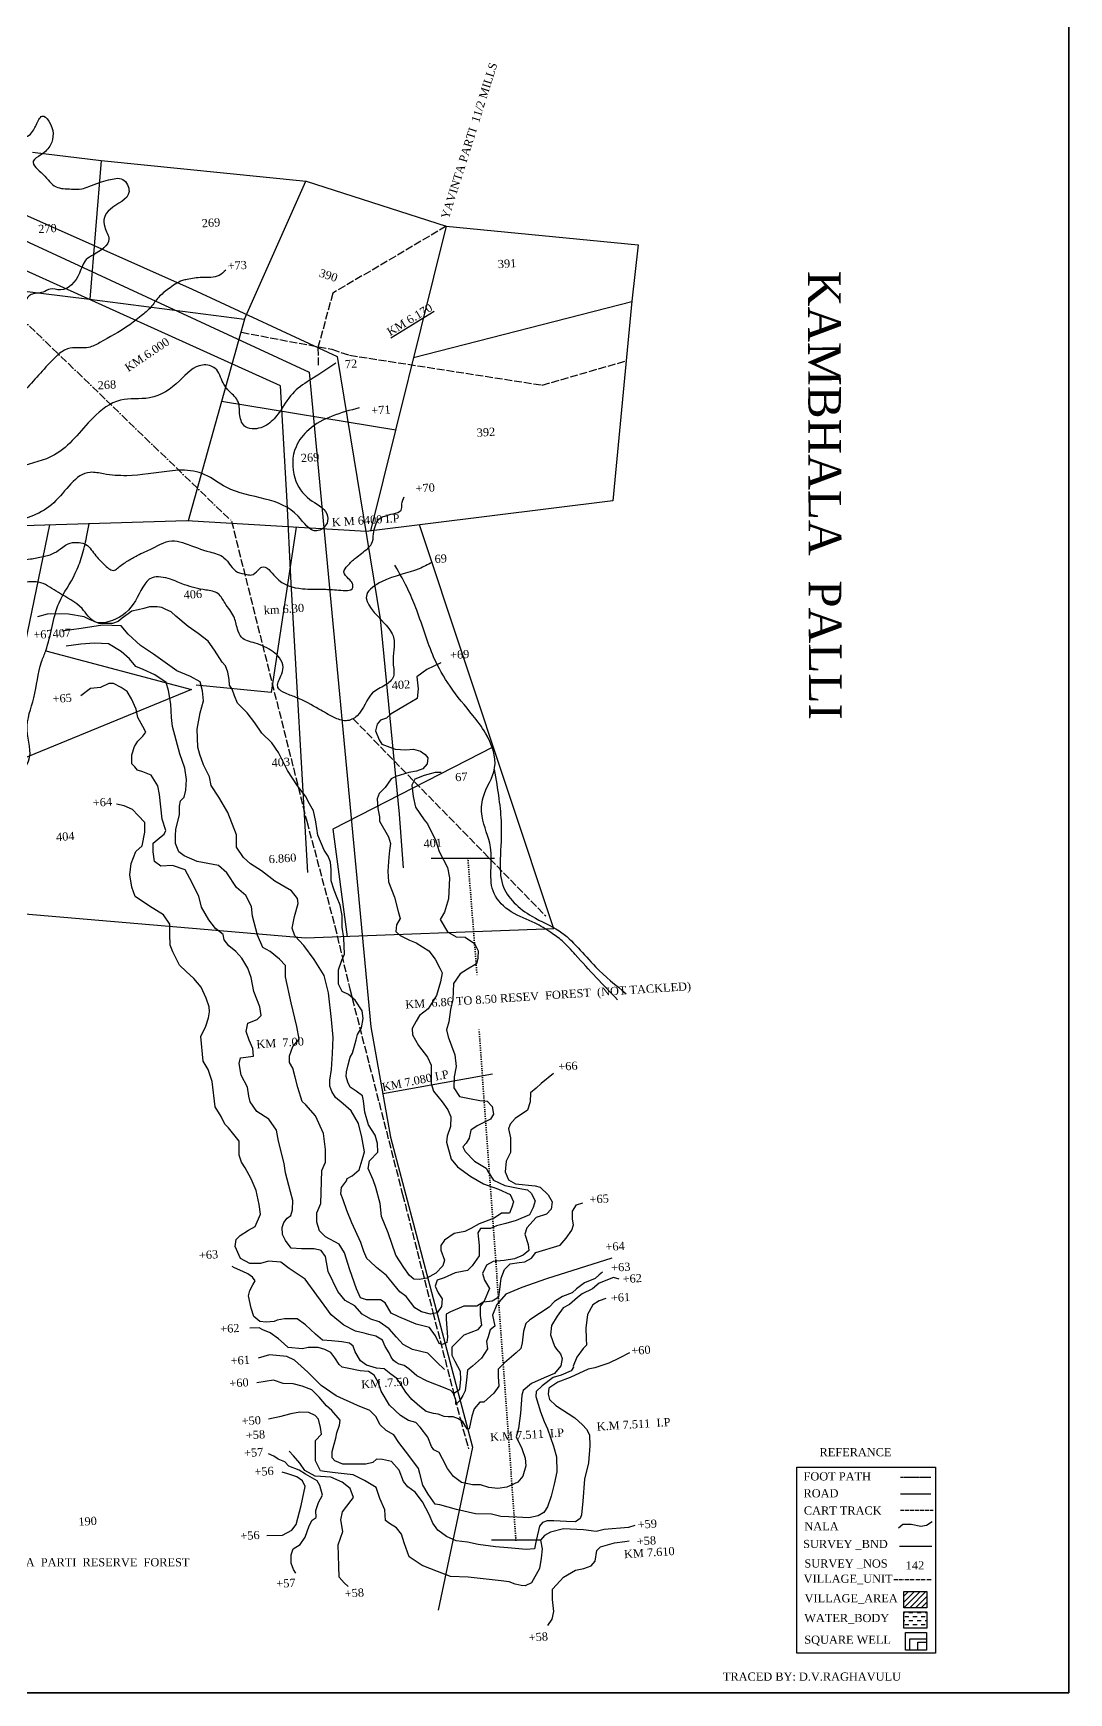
# Model space of a CAD drawing. Header units: millimetres. Extents: x 15 to 732, y 19 to 928.
# Drawn here: x 415 to 732, y 21 to 530 of the extents above; entities that cross this region are included whole.
import ezdxf

# ---------------------------------------------------------------- set-up
doc = ezdxf.new("R2010")
doc.units = ezdxf.units.MM
doc.header["$MEASUREMENT"] = 0
for name, pattern in [('ACAD_ISO02W100', [15, 12, -3]), ('ACAD_ISO07W100', [3, 0, -3]), ('ACAD_ISO11W100', [33, 12, -3, 12, -3, 0, -3])]:
    doc.linetypes.add(name, pattern=pattern)
for name, color, linetype in [('CARTTRACK', 30, 'ACAD_ISO02W100'), ('contour', 31, 'Continuous'), ('NALA', 4, 'Continuous'), ('SQUAREWELL', 5, 'Continuous'), ('SURVEY_BND', 7, 'Continuous'), ('SURVEY_NO', 7, 'Continuous'), ('TEXT', 7, 'Continuous'), ('VILLAGE_AREA', 1, 'Continuous'), ('WATER_BODY', 4, 'Continuous')]:
    doc.layers.add(name, color=color, linetype=linetype)
for name, color, linetype, lineweight in [('FOOTPATH', 150, 'ACAD_ISO07W100', 30), ('ROAD', 1, 'Continuous', 25), ('VILL_UNIT_AREA', 3, 'ACAD_ISO11W100', 25)]:
    doc.layers.add(name, color=color, linetype=linetype, lineweight=lineweight)
doc.styles.get("Standard").update_dxf_attribs({"font": 'times.ttf', "height": 1.3})
doc.dimstyles.get("Standard").update_dxf_attribs({"dimtxt": 1.3, "dimasz": 1, "dimexe": 0.18, "dimexo": 0.0625, "dimgap": 0.09, "dimtad": 0, "dimtih": 1, "dimtoh": 1, "dimdec": 0, "dimzin": 0, "dimdsep": 46, "dimtxsty": 'Standard', "dimcen": 300, "dimclrd": 5, "dimclre": 5, "dimclrt": 4, "dimadec": 0, "dimazin": 0, "dimtfac": 1, "dimtdec": 0, "dimtofl": 0, "dimtmove": 0, "dimatfit": 3, "dimfxl": 0, "dimtolj": 1, "dimtzin": 0, "dimarcsym": 0})

msp = doc.modelspace()

# ---------------------------------------------------------------- hatches: boundary and pattern name
at = {"layer": 'VILLAGE_AREA'}
h = msp.add_hatch(dxfattribs=at)
h.set_pattern_fill('ANSI31', color=256, scale=10, angle=180, style=0)
h.set_pattern_definition([(225, (1.5511, -431.0794), (0.8838835, -0.8838835), [])])
h.paths.add_polyline_path([(681.27, 52.11), (681.27, 47.14), (688.28, 47.14), (688.28, 52.11)])
at = {"layer": 'WATER_BODY'}
h = msp.add_hatch(dxfattribs=at)
h.set_pattern_fill('DASH', color=256, scale=10, angle=180, style=0)
h.set_pattern_definition([(180, (1.5511, -426.8847), (-1.25, -1.25), [1.25, -1.25])])
h.paths.add_polyline_path([(681.27, 45.91), (681.27, 40.93), (688.28, 40.93), (688.28, 45.91)])

# ---------------------------------------------------------------- linework, layer by layer
at = {"lineweight": 35, "ltscale": 0.2}
msp.add_lwpolyline([(14.8, 928.11), (731.79, 928.11), (731.79, 21.09), (14.8, 21.09)], close=True, dxfattribs=at)
msp.add_lwpolyline([(648.52, 90.18), (690.96, 90.18), (690.96, 33.26), (648.52, 33.26)], close=True)
at = {"layer": 'CARTTRACK', "ltscale": 0.2}
for p, q in [((541.09, 470.41), (506.32, 449.9)), ((506.32, 449.9), (501.78, 433.22)), ((478.34, 437.91), (505.99, 432.71)), ((501.78, 433.22), (501.89, 427.57)), ((505.99, 432.71), (511.48, 430.88)), ((511.48, 430.88), (570.46, 421.74)), ((570.46, 421.74), (595.95, 429.11)), ((475.28, 380.09), (498.35, 288.11)), ((512.54, 319.53), (571.56, 259.09)), ((498.35, 288.11), (506.97, 255.94)), ((506.97, 255.94), (511.53, 236.79)), ((511.53, 236.79), (517.51, 213.52)), ((517.51, 213.52), (527.71, 173.79)), ((527.71, 173.79), (536.98, 137.7)), ((536.98, 137.7), (545.4, 104.9)), ((545.4, 104.9), (547.91, 95.86))]:
    msp.add_line(p, q, dxfattribs=at)
at = {"layer": 'CARTTRACK', "ltscale": 0.1}
msp.add_lwpolyline([(680.18, 77.08), (690.27, 77.08)], dxfattribs=at)
at = {"layer": 'contour', "ltscale": 0.2}
for points in [[(539.38, 336.62), (535.16, 334.56), (532.02, 332.32), (532.47, 328.73), (532.15, 325.77), (528.74, 323.71), (524.21, 320.98), (522.8, 319.68), (520.89, 319.08), (519.88, 317.89), (519.44, 315.85), (520.48, 313.05), (521.39, 311.76), (525.46, 310.16), (528.73, 310.04), (531.05, 310.16), (533.19, 309.54), (534.61, 308.56), (535.39, 307.59), (535.2, 305.67), (533.91, 304.17), (532, 303.47), (529.58, 303.03), (525.61, 301.78), (524.2, 301.09), (522.34, 298.43), (520.55, 296.64), (519.88, 295.01), (520.1, 292.06), (520.67, 289.51), (520.67, 288.1), (523.41, 283.33), (523.98, 281.29), (523.66, 279.16), (523.5, 277.14), (523.18, 272.86), (523.36, 269.53), (525.27, 264.85), (526.38, 260.42), (526.97, 258.37), (525.82, 256.36), (525.65, 254.32), (527, 253.1), (529.78, 251.65), (531.83, 250.88), (535.79, 248.39), (537.64, 245.86), (539.15, 243.07), (539.81, 241.69), (539.35, 238.92), (538.11, 234.72), (535.55, 230.66), (532.89, 228.65), (531.89, 226.83), (530.66, 224.59), (530.7, 222.63), (532.53, 219.37), (535.33, 215.82), (536.51, 213.34), (536.51, 210.29), (536.47, 207.72), (537.2, 205.42), (539.82, 202.2), (541.61, 199.72), (542.52, 197.59), (542.39, 194.63), (541.39, 191.67), (541.13, 189.75), (542.61, 184.58), (544.53, 182.27), (548.63, 179.23), (552.46, 177.05), (557.13, 175.35), (560.66, 173.79), (561.72, 171.52), (561.15, 169.83), (560.46, 168.09), (558.02, 168), (555.79, 166.52), (551.13, 164.78), (548.56, 163.34), (546.73, 162.46), (543.51, 161.85), (540.5, 159.76), (539.41, 158.15), (539.41, 156.72), (540.5, 153.67), (540.06, 151.93), (537.93, 149.62), (535.09, 148.13), (532.83, 147.7), (531.13, 147.78), (529.78, 148.92), (528.08, 151.4), (525.63, 155.18), (523.24, 162.02), (521.27, 167.02), (520.84, 170.98), (519.48, 175.95), (518.66, 178.25), (517.13, 181.74), (517.57, 184.09), (520.14, 186.74), (520.06, 189.39), (519.27, 191.92), (517.31, 195.14), (516.18, 198.97), (515.7, 202.41), (515.47, 203.97), (513.47, 205.45), (511.64, 206.66), (510.94, 208.14), (510.46, 209.93), (510.5, 211.32), (511.07, 213.46), (511.64, 215.81), (512.38, 217.07), (513.47, 221.17), (513.9, 222.74), (515.08, 224.87), (515.6, 227.68), (515.3, 229.99), (513.16, 233.34), (511.11, 235.08), (509.24, 235.95), (508.1, 238.2), (508.1, 242.56), (509.06, 245.56), (509.93, 247.43), (509.67, 252.42), (509.23, 255.64), (509.23, 259.21), (508.62, 262.43), (507.66, 264.61), (506.75, 266.99), (505.87, 269.86), (505.79, 273.38), (505.66, 275.61), (504.92, 277.39), (503.65, 279.22), (501.77, 283.83), (501.16, 287.92), (500.38, 291.32), (499.16, 293.45), (497.98, 295.76), (495.5, 298.98), (492.44, 303.62), (489.65, 309.15), (487.64, 312.13), (484.59, 315.13), (482.41, 318.22), (480.06, 321.36), (477.09, 324.26), (476.21, 326.56), (475.47, 328.61), (474.73, 329.79), (474.6, 331.57), (474.17, 333.83), (473.42, 335.71), (472.47, 336.84), (470.06, 340.49), (468.19, 343.27), (465.05, 345.62), (462.04, 347.76), (458.21, 350.93), (456.81, 352.24), (455.2, 352.98), (453.98, 353.59), (452.54, 353.76), (450.19, 353.81), (448.44, 353.28), (446.66, 352.85), (444.78, 352.46), (441.8, 350.33), (440.58, 349.28), (438.83, 348.67), (434.78, 348.67), (431.82, 349.89), (430.12, 350.72), (425.4, 351.59), (421.13, 351.63), (418.82, 351.59), (415.9, 350.72)], [(539.48, 303.05), (537.7, 303.05), (534.29, 302.12), (531.45, 301.06), (530.51, 299.19), (530.95, 295.7), (531.68, 292.43), (534.35, 288.51), (535.37, 287.28), (537.9, 282.07), (538.87, 278.82), (541.46, 273.91), (542.1, 270.78), (541.72, 264.35), (540.55, 260.3), (539.2, 258.04), (541.51, 254.2), (544.09, 252.74), (546.92, 252.58), (549.76, 250.64), (550.9, 248.45), (550.73, 246.13), (550.38, 244.41), (547.56, 242.8), (545.39, 241.37), (543.34, 238.41), (543.07, 233.48), (542.42, 230.46), (541.83, 226.7), (541.13, 224.24), (541.63, 222.1), (543.69, 216.54), (544.1, 212.97), (543.48, 209.81), (543.39, 206.42), (545.12, 203.81), (548.23, 203.14), (551.34, 202.52), (553.6, 202.38), (555.1, 200.75), (555.57, 198.4), (554.61, 196.82), (550.5, 194.8), (548.56, 193.45), (548.56, 193.45), (548.11, 191.07), (547.23, 189.51), (546.12, 188.37), (546.88, 186.94), (549.73, 183.97), (553.34, 181.83), (554.07, 180.51), (555.52, 178.11), (559.03, 176.56), (563.67, 175.65), (565.96, 175.18), (567.13, 174.16), (568.33, 171.79), (567.66, 169.8), (566.6, 167.54), (562.52, 165.79), (559.32, 164.85), (556.51, 164.12), (554.6, 163.33), (551.61, 163.3), (550.73, 162.04), (551.14, 158.15), (551.17, 154.97), (549.05, 151.95), (547.56, 150.52), (543.8, 149.79), (540.45, 148.27), (538.31, 147.51), (537.67, 145.7), (538.58, 143.65), (539.84, 141.8), (539.63, 139.44), (538.28, 137.48), (536.26, 137.07), (533.5, 137.77), (531.45, 139.06), (530.13, 140.76), (528.81, 142.49), (526.9, 143.98), (522.78, 148.9), (519.67, 151.36), (517.67, 153.3), (516.71, 154.2), (515.86, 156.31), (514.92, 159.01), (512.19, 165.06), (510.58, 168.81), (509.49, 172.11), (508.81, 173.93), (508.96, 175.95), (509.9, 177.12), (510.54, 177.94), (510.72, 178.7), (512.24, 179.52), (514.44, 181.31), (515.63, 185.44), (516.04, 186.87), (515.22, 191.36), (514.25, 195.51), (511.99, 199.35), (509.49, 201.57), (507.12, 203.51), (506.06, 205.29), (505.45, 206.96), (505.39, 208.75), (505.94, 212.03), (506.24, 217.01), (506.44, 221.9), (505.94, 227.37), (505.04, 235.53), (503.7, 240.82), (500.65, 245.76), (497.5, 250.01), (494.68, 253.05), (493.85, 255.36), (494.59, 258.96), (495.7, 262.92), (495.47, 264.45), (493.71, 266.75), (488.54, 269.71), (484.47, 272.89), (481.09, 275.02), (479.02, 276.96), (476.87, 280.17), (476.87, 283.91), (474.15, 290.79), (471.46, 295.48), (469.06, 299.12), (468.55, 301.71), (466.7, 305.4), (465.55, 308.54), (465.03, 310.79), (464.8, 316.37), (465.73, 321.31), (466.75, 325.05), (466.43, 328.05), (465.73, 330.86), (462.77, 332.43), (458.52, 334.23), (451.38, 339.28), (447.45, 342.01), (443.66, 345.47), (441.49, 347.96), (435.76, 348.24), (429.29, 347.13), (423.37, 346.39)], [(573.94, 210.84), (570.18, 207.8), (568.61, 206.34), (566.88, 204.94), (566.78, 202.13), (565.96, 199.64), (562.18, 197.05), (560.61, 195.32), (560.12, 193.89), (560.77, 191.13), (560.77, 186.64), (559.47, 183.94), (559.09, 180.7), (560.12, 178.27), (562.34, 177.04), (568.3, 176.45), (569.86, 175.96), (572.3, 173.64), (573.49, 171.53), (573.22, 169.26), (571.81, 167.69), (568.67, 166.67), (565.81, 163.59), (565.16, 161.61), (566.18, 158.43), (566.35, 156.64), (564.62, 155.18), (561.96, 154.1), (558.83, 153.56), (555.42, 153.24), (553.41, 152.1), (552.17, 149.56), (552.82, 147.51), (554.28, 144.98), (552.56, 140.91), (550.49, 139.53), (546.43, 139.53), (542.42, 137.8), (541.02, 137.08), (541.02, 135.57), (541.5, 130.06), (541.29, 128.38), (539.93, 127.79), (538.96, 128.06), (537.77, 130.43), (535.98, 132.97), (531.82, 134), (526.51, 136.27), (524.19, 137.41), (522.4, 140.59), (520.91, 141.54), (516.64, 141.54), (514.8, 142.13), (513.56, 144.89), (511.55, 150.72), (509.92, 155.9), (508.3, 158.55), (504.13, 160.76), (502.24, 162.66), (501.48, 165.25), (501.48, 168.17), (502.62, 171.03), (502.94, 181.16), (504.13, 183.7), (504.13, 187.57), (503.48, 192.44), (501.05, 197.89), (498.07, 201.19), (496.93, 202.22), (495.63, 206.57), (494.82, 209.76), (494.12, 212.47), (493.09, 214.2), (493.09, 216.25), (494.06, 219.11), (496.01, 221.33), (495.31, 225.2), (493.53, 232.5), (491.84, 240.43), (491.84, 243.94), (489.95, 245.83), (487.14, 248.16), (484.86, 249.4), (483.29, 253.18), (481.78, 259.02), (481.45, 261.97), (479.66, 265.32), (476.85, 267.86), (473.87, 272.3), (471.33, 274.51), (464.76, 275.78), (460.81, 277.57), (459.18, 278.76), (458.16, 281.3), (458.16, 283.67), (458.21, 285.67), (459.4, 290.07), (459.34, 292.72), (459.72, 294.34), (460.75, 295.53), (461.29, 297.64), (461.56, 300.88), (460.97, 304.42), (459.51, 308.75), (457.23, 317.18), (456.96, 319.91), (456.69, 324.02), (456.04, 328.18), (455.28, 330.61), (451.77, 332.94), (448.24, 334.6), (445.97, 335.52), (444.07, 337.84), (441.47, 340.11), (437.58, 342.49), (433.36, 342.65), (429.14, 342.38), (424.65, 341.79)], [(540.58, 120.19), (538.18, 122.42), (535.39, 125.2), (530.71, 126.26), (527.93, 127.76), (525.87, 130.04), (523.55, 132.63), (520.48, 134.8), (517.98, 135.52), (515.36, 137.14), (513.07, 139.7), (510.12, 141.25), (507.89, 144.09), (504.94, 150.16), (504.09, 154.75), (502.81, 156.59), (500.58, 157.09), (496.79, 157.09), (493.62, 157.36), (491.83, 159.65), (490.94, 161.54), (490.77, 163.6), (491.33, 165.16), (492.33, 166.55), (493.5, 167.33), (493.95, 169.08), (494.12, 171.97), (493.39, 174.59), (491.83, 180.43), (491.39, 183.25), (489.66, 190.09), (489.1, 193.43), (486.76, 196.83), (483.08, 199.22), (481.01, 202.15), (480.62, 203.93), (480.17, 206.66), (478.28, 210.28), (477.67, 213.9), (478.06, 215.62), (482.01, 216.12), (481.85, 218.5), (480.68, 221.06), (479.84, 223.68), (480.29, 226.29), (483.13, 227.4), (484.36, 228.57), (484.02, 231.3), (482.18, 235.97), (481.29, 240.29), (480.29, 243.08), (478.45, 246.19), (476.61, 248.2), (474.44, 249.92), (473.1, 251.81), (472.76, 253.43), (470.37, 255.21), (468.31, 257.88), (466.07, 261.75), (465.29, 265.2), (462.56, 270.55), (461.11, 273.22), (457.21, 274.55), (453.7, 274.39), (451.68, 275.82), (451.29, 278.77), (451.35, 281.38), (453.8, 283.44), (454.64, 284.16), (455.14, 285.33), (454.08, 288.73), (453.24, 296.35), (452.68, 298.96), (450.68, 302.25), (448.17, 303.3), (446.5, 303.75), (445.66, 304.75), (444.72, 305.75), (444.77, 308.42), (445.61, 310.98), (446.61, 312.65), (448.11, 314.21), (449.01, 315.41), (448.12, 317.19), (446.61, 319.86), (446.11, 322.42), (444.66, 325.6), (443.38, 327.88), (441.49, 329.05), (439.15, 330.33), (437.75, 330.33), (435.14, 329.1), (432.11, 328.77), (429.16, 326.54)], [(591.85, 154.23), (571.8, 147.91), (564.24, 145.25), (559.33, 143.18), (556.59, 140.11), (555.26, 136.79), (556.01, 133.47), (554.5, 132.26), (553.88, 130.13), (553.43, 128.73), (553.75, 126.46), (551.92, 123.64), (549.1, 121.16), (547.63, 119.95), (547.24, 117.01), (546.92, 113.66), (546.18, 112.19), (545.29, 110.62), (544.04, 109.47), (543.97, 110.72), (543.33, 112.83), (542.53, 113.69), (541.45, 114.17), (539.72, 114.88), (537.54, 115.61), (535.23, 116.61), (532.05, 118.22), (529.58, 120.39), (528.18, 121.42), (526.7, 121.83), (525.74, 122.31), (524.88, 122.92), (524.2, 123.88), (523.56, 125.22), (522.38, 127.23), (521.54, 129.18), (519.49, 130.39), (517.32, 130.84), (515.91, 131.32), (513.23, 131.94), (509.68, 133.73), (505.84, 136.87), (503.72, 139.84), (501.39, 142.97), (497.9, 147.86), (492.99, 151.05), (490.45, 153.01), (486.68, 153.34), (484.23, 152.6), (480.87, 152.6), (478.08, 154.16), (476.45, 157.84), (476.69, 159.96), (477.92, 161.19), (480.46, 162.83), (482.51, 163.97), (484.23, 167.69), (483.73, 170.72), (482.83, 174.97), (481.36, 178.57), (479.48, 181.92), (478.41, 183.64), (477.67, 185.77), (477.6, 190.13), (474.39, 194.2), (473.3, 195.28), (472.15, 197.69), (470.26, 200.61), (469.33, 208.38), (468.19, 212.05), (466.64, 214.57), (465.95, 222.13), (467.44, 225.33), (468.25, 227.85), (468.53, 229.69), (468.48, 231.29), (467.5, 233.93), (466.01, 237.31), (463.71, 239.94), (461.36, 242.12), (459.41, 244.01), (457.33, 248.07), (456.47, 250.19), (456.41, 253.52), (456.36, 256.55), (454.46, 259.48), (450.16, 262.05), (445.74, 265.03), (444.77, 267.96), (444.13, 271.67), (444.53, 275.22), (446.02, 278.89), (447.92, 280.61), (448.72, 284.79), (448.72, 287.74), (446.75, 289.87), (444.92, 291.7), (442.45, 292.79), (440.1, 293.3)], [(543.33, 112.83), (545.22, 114.17), (545.58, 117.06), (545.4, 119.5), (543.86, 122.57), (542.87, 124.47), (542.87, 127.09), (546.57, 130.79), (550.82, 132.42), (551.93, 133.7), (551.55, 136.67), (551.55, 139.52), (552.56, 140.91), (555.16, 141.23), (557.19, 142.43), (557.45, 144.67), (557.9, 148.15), (558.97, 150.81), (560.69, 152.52), (563.41, 152.9), (565.18, 153.15), (567.15, 154.29), (568.54, 156), (575.97, 158.25), (577.81, 160.34), (579.52, 162.81), (580.09, 164.45), (579.71, 166.22), (579.71, 168.63), (580.97, 170.59), (582.94, 171.22)], [(588.96, 149.95), (587.96, 149.11), (586.66, 147.98), (583.38, 146.71), (581.03, 144.87), (579.63, 143.6), (576.72, 142.53), (574.28, 140.93), (572.64, 139.29), (566.73, 135.32), (565.49, 134.28), (564.79, 131.88), (564.35, 128.34), (563.95, 126.6), (562.48, 125.23), (558.9, 122.22), (557.02, 120.22), (557.02, 117.95), (557.19, 115.07), (555.68, 112.9), (552.61, 110.16), (551.37, 110.16), (549.66, 108.13), (548.92, 105.82), (548.05, 102.01), (547.48, 101.81), (547.08, 102.58), (546.14, 104.12), (544.84, 105.02), (543.23, 105.62), (541.63, 105.69), (540.42, 105.79), (538.65, 106.46), (537.18, 106.69), (534.88, 107.28), (532.94, 108.78), (530.49, 110.96), (528.75, 113.2), (527.28, 115.43), (525.91, 117.34), (524.1, 118.74), (522.1, 120.38), (519.75, 120.53), (516.6, 121.5), (514.86, 122.77), (513.22, 125.51), (512.52, 127.25), (511.42, 128.22), (509.14, 128.58), (505.93, 128.92), (503.22, 129.12), (501.03, 130.94), (497.92, 133.88), (495.41, 135.62), (491.53, 135.66), (489.32, 135.25), (488.35, 134.82), (485.87, 134.6), (483.96, 134.87), (482.09, 136.37), (481.35, 138.95), (480.48, 142.72), (480.95, 144.39), (481.82, 146.06), (482.55, 147.35), (481.75, 148.46), (480.28, 149.42), (478.77, 150.16), (476.26, 151.3), (475.53, 151.7)], [(594, 147.8), (592.36, 148.34), (587.94, 146.59), (585.85, 144.81), (582.7, 143.36), (581.3, 142.23), (578.82, 140.11), (576.85, 139.04), (575.04, 136.52), (573.33, 133.66), (573.05, 130.77), (574.26, 127.33), (574.81, 126.37), (576.05, 124.95), (576.63, 123.51), (576.18, 121.28), (574.25, 118.87), (571.08, 117.57), (567.23, 115.88), (564.64, 113.75), (564.23, 112.27), (563.78, 106.74), (563.22, 102.1), (562.47, 99.48), (564.23, 95.95), (565.29, 92.99), (565.47, 90.58), (564.5, 87.46), (563.05, 85.67), (559.68, 84.05), (556.89, 83.64), (554.13, 83.95), (551.55, 84.78), (549.09, 84.81), (545.78, 85.57), (543.33, 87.32), (541.44, 89.8), (539.92, 92.76), (538.91, 94.71), (537.3, 95.5), (536.54, 96.6), (535.43, 99.39), (533.09, 102.45), (531.78, 103.87), (529.53, 104.54), (527.02, 106.02), (523.68, 109.22), (521.19, 113.52), (520.19, 116.27), (519.05, 118.37), (517.23, 119.54), (514.68, 119.78), (511.23, 120.43), (509.16, 120.88), (508.3, 121.64), (506.92, 123.7), (505.72, 125.32), (503.89, 126.32), (501.89, 126.87), (499.96, 126.87), (498.76, 126.87), (497.08, 126.47), (492.67, 126.88), (491.4, 127.98), (489.68, 129.57), (487.09, 131.39), (484.92, 132.32), (483.75, 132.91), (480.89, 132.77)], [(589.94, 141.85), (587.88, 141.2), (585.96, 139.96), (584.4, 136.98), (583.82, 132.78), (583.95, 129.62), (584, 127.59), (582.98, 126.54), (581.09, 123.9), (579.97, 121.12), (580.02, 120.82), (579.37, 119.72), (576.26, 118.43), (573.82, 117.66), (570.51, 115.12), (568.67, 113.36), (568.52, 111.88), (569.97, 107.14), (571.11, 104.26), (572.13, 101.98), (573.97, 96.67), (574.87, 93.42), (574.92, 88.78), (574.15, 85.03), (573.22, 81.31), (572.13, 78.06), (571.01, 76.3), (569.19, 75.36), (566.33, 74.74), (562.68, 74.94), (557.76, 75.14), (554.95, 75.83), (550.09, 75.89), (544.17, 77.21), (539.08, 78.67), (537.73, 78.92), (535.49, 81.99), (533.94, 84.7), (533, 88.3), (532.53, 89.79), (529.59, 93.75), (526.58, 97.82), (524.99, 100.15), (522.65, 101.44), (520.74, 103.25), (519.62, 105.68), (517.66, 107.6), (513.92, 109.08), (507.35, 112.11), (502.78, 115.23), (498.66, 119.35), (494.57, 122.97), (492.26, 124.12), (486.89, 124.59), (483.44, 123.6)], [(597.23, 125.21), (594.03, 123.59), (590.86, 122.07), (586.6, 120.65), (584.54, 120.29), (579.02, 117.7), (575.31, 116.28), (572.55, 114.45), (572.28, 112.62), (572.74, 110.97), (574.62, 109.14), (580.44, 105.33), (582.79, 103.24), (584.07, 101.91), (584.99, 100.08), (585.08, 96.78), (584.67, 91.59), (583.48, 86.5), (582.97, 79.77), (582.46, 75.62), (582.1, 74.52), (580.63, 73.46), (577.92, 73.6), (574.07, 73.78), (571.96, 73.78), (570.54, 73.28), (569.67, 72.18), (568.6, 67.77), (568.14, 65.25), (565.57, 65.02), (559.98, 65.48), (556.12, 65.85), (550.85, 66.49), (547.55, 67.22), (544.13, 67.64), (541.19, 68.97), (538.49, 70.89), (536.93, 73.09), (535.83, 75.7), (533.76, 79.64), (531.55, 82.52), (529.35, 84.17), (527.98, 85.86), (526.65, 89.3), (524.26, 91.91), (521.51, 92.6), (519.67, 92.64), (518.62, 91.64), (516.46, 91.13), (513.56, 91.13), (509.39, 91.19), (506.96, 92.2), (506.09, 93.07), (506.13, 95.04), (506.77, 97.24), (507.23, 99.12), (507.55, 100.77), (508.33, 103.06), (508.56, 104.66), (505.99, 107.57), (504.39, 108.99), (502.19, 111.65), (499.94, 113.94), (496.96, 115.04), (494.16, 115.77), (491.09, 115.86), (488.15, 116.91), (483.01, 116.04)], [(598.87, 72.4), (596.95, 71.77), (589.47, 71.1), (587.04, 70.5), (583.11, 71), (576.97, 71.33), (573, 70.34), (571.16, 69.31), (569.93, 67.89), (570.5, 65.25), (570.16, 62.37), (569.64, 59.18), (567.18, 54.79), (565.29, 53.9), (564.06, 53.94), (562.18, 54.42), (560.38, 55.12), (557.88, 55.41), (547.84, 56.54), (542.36, 56.77), (538.44, 58.24), (533.72, 60.08), (529.71, 62.72), (528.23, 66.99), (527.34, 69.73), (525.87, 71.62), (523.7, 72.98), (522.47, 73.93), (522.28, 77.18), (520.77, 80.67), (519.58, 84.01), (516.04, 86.13), (512.55, 87.88), (507.02, 88.44), (503.81, 88.87), (502.58, 89.06), (500.98, 92.12), (501.02, 95.14), (500.98, 98.35), (502.86, 100.36), (502.53, 102.39), (501.92, 104.89), (500.88, 106.07), (498.94, 106.97), (496.2, 107.06), (493.45, 106.55), (490, 105.65), (486.6, 104.94)], [(494.99, 57.72), (494.28, 58.87), (493.62, 60.83), (493.62, 63.33), (494.21, 65.23), (496.3, 66.52), (497.89, 68.8), (499.06, 72.26), (500, 73.96), (501.23, 74.83), (501.11, 76.94), (501.99, 79.4), (503.16, 81.69), (502.34, 84.61), (501.58, 86.08), (499.4, 87.29), (497.96, 88.11), (496.03, 89.35), (492.91, 90.54), (491.63, 91.81), (489.58, 92.67), (488.26, 93.57), (486.66, 94.35)], [(511.03, 53.64), (509.83, 54.81), (508.32, 56.54), (508.15, 59.86), (507.96, 66.41), (509.39, 70.55), (508.82, 74.05), (509.32, 76.55), (511.91, 80.06), (512.7, 80.9), (511.63, 83.71), (509.16, 85.61), (505.69, 87.13), (500.97, 87.46), (497.79, 89.16), (496.2, 91.41), (494.31, 93.65), (492.99, 95.15)], [(486.16, 69.27), (490.89, 69.38), (493.76, 70.92), (495.09, 72.67), (496.63, 78.45), (497.9, 84.25), (497.05, 86.05), (495.3, 87.27), (492.59, 88.18), (490.79, 88.65)], [(572.19, 41.73), (573.54, 43.63), (574.06, 45.97), (573.67, 49.66), (573.67, 52.82), (576.02, 55.37), (576.97, 56.5), (580.66, 58.62), (583.22, 59.19), (585.48, 59.97), (586.65, 61.4), (587.17, 64.73), (588.35, 65.82), (592.65, 67), (595.77, 67.47), (597.07, 67.65)]]:
    msp.add_lwpolyline(points, dxfattribs=at)
for points in [[(383.42, 539.07), (381.42, 532.9), (379.76, 528.47), (382.29, 524.04), (385.94, 524.64), (389.33, 525.6), (391.77, 527.51), (394.2, 528.64), (397.51, 528.73), (400.38, 526.38), (399.86, 521.34), (395.6, 517.34), (392.99, 513.17), (393.17, 510.78), (396.39, 505.48), (399, 501.04), (403, 497.57), (405.7, 495.92), (409.26, 495.65), (411.26, 497.22), (413.35, 498.35), (414.66, 499.83), (416.31, 503.13), (417.27, 504.17), (419.35, 502.61), (419.88, 495.39), (416.92, 492.26), (414.57, 490.35), (417.54, 486.32), (421.55, 482.49), (426.24, 481.8), (429.46, 481.89), (431.55, 482.58), (434.84, 483.81), (437.64, 484.58), (441.99, 484.75), (443.9, 481.02), (438.08, 475.54), (436.37, 473.07), (436.45, 470.2), (437.76, 466.46), (432.99, 461.67), (430.8, 460.2), (428.71, 456.03), (422.88, 450.9), (419.75, 451.16), (417.57, 450.21), (413.9, 449.47), (411.9, 447.38), (405.81, 442.08), (398.5, 437.04), (396.07, 435.73), (393.8, 434.69), (391.19, 431.91), (388.85, 429.82), (385.97, 428.35), (384.58, 427.04), (384.46, 427.44), (382.98, 424.4), (381.15, 420.83), (378.63, 419.01), (374.46, 416.4), (371.06, 415.36), (367.76, 415.01), (363.23, 414.57), (361.49, 414.4), (359.49, 414.66), (358.8, 414.66)], [(473.55, 456.97), (471.53, 455.33), (466.27, 454.69), (461.68, 454.1), (460.27, 453.78), (456.01, 451.21), (452.93, 448.6), (450.6, 445.63), (447.61, 442.93), (443.6, 439.86), (434.95, 434.76), (431.52, 433.27), (425.92, 433.05), (419.64, 428.57), (410.67, 418.77), (402.29, 410.47), (393.17, 401.05), (387.57, 396.06), (382.94, 395.16), (379.65, 394.94), (377.56, 391.5)], [(507.21, 428.44), (499.82, 423.57), (494.55, 419.75), (490.26, 413.9), (487.02, 410.17), (482.33, 408.32), (479.63, 408.91), (477.85, 412.47), (477.39, 416.49), (474.69, 419.79), (472.71, 422.42), (470.33, 426.83), (466.44, 427.89), (459.36, 423.04), (450.19, 417.83), (441.29, 417.11), (432.9, 411.7), (421.08, 400.33), (410.6, 396.7), (398.78, 391.49), (393.83, 388.85)], [(514.42, 414.77), (498.97, 408.08), (495.06, 402.87), (494.69, 393.29), (499.26, 386.74), (504.47, 382.28), (504.57, 379.49), (501.4, 377.07), (495.72, 381.54), (485.58, 386.84), (473.66, 390.46), (467.15, 394.28), (459.98, 395.67), (456.26, 395.39), (443.19, 393.99), (436.12, 394.54), (432.02, 395.01), (420.84, 385.7), (414.6, 381.79), (407.71, 380.59), (400.04, 381.52), (398.25, 379.99)], [(408.31, 368.12), (413.73, 368.47), (417.55, 369.19), (421, 370.31), (423.6, 372.1), (425.27, 373.14), (428.04, 373.54), (430.23, 373.14), (433.4, 369.91), (436.58, 366.51), (439.46, 365.01), (440.67, 365.88), (443.5, 367.89), (446.44, 369.56), (451, 371.7), (457.88, 374.07), (461.11, 373.21), (468.67, 370.62), (472.97, 368.87), (477.12, 364.43), (479.89, 363.74), (481.39, 363.57), (483.46, 365.07), (484.62, 365.99), (488.83, 362.88), (497.02, 359.36), (503.62, 359.18), (508.12, 358.94), (512.45, 359.75), (512.39, 360.9), (511.18, 362.4), (509.74, 364.42), (510.89, 366.49), (513.31, 368.74), (517.01, 371.72), (518.22, 373.1), (518.8, 376.15), (519.38, 378.75), (520.47, 380.71), (522.26, 381.63), (524.8, 382.32), (527.22, 383.41), (527.51, 385.26), (528.15, 387.56)], [(360.76, 254.68), (372.83, 268.44), (385.24, 275.72), (391.73, 280.72), (403.34, 286.53), (406.78, 291.39), (410.76, 302.88), (413.15, 306.52), (412.7, 316.07), (414.75, 325.97), (417.14, 337), (418.4, 340.37), (422.49, 355.05), (427.45, 364.08), (429.45, 369.35), (430.91, 375.17), (431.65, 379.27)], [(536.72, 367.4), (532.77, 365.49), (521.29, 361.5), (516.73, 357.6), (522.18, 348.73), (524.96, 344.38), (524.8, 336.49), (524.88, 332.43), (522.36, 329.82), (518.53, 327.46), (513.8, 320.43), (510.38, 318.89), (506.72, 319.95), (502.08, 322.47), (495.32, 325.97), (491.82, 327.35), (489.54, 329.06), (490.44, 332.64), (491.09, 335.32), (490.03, 338.17), (488.07, 340.04), (482.52, 342.69), (478.36, 344.48), (477.14, 347), (476, 350.82), (473.32, 354.89), (471.2, 357.82), (467.45, 358.96), (460.94, 360.58), (456.59, 362.24), (450.98, 362.73), (445.85, 355.65), (438.84, 349.63), (433.47, 349.21), (429.53, 353.28), (422.29, 358.16), (416.91, 361.17), (410.89, 361.25)]]:
    msp.add_spline(points, degree=3, dxfattribs=at)
at = {"layer": 'FOOTPATH', "ltscale": 0.01}
msp.add_lwpolyline([(680.2, 87.19), (689.48, 87.19)], dxfattribs=at)
at = {"layer": 'NALA', "ltscale": 0.2}
for points in [[(536.44, 276.8), (555.85, 276.8)], [(521.63, 204.72), (555.23, 210.69)], [(569.93, 67.89), (554.93, 67.89)]]:
    msp.add_lwpolyline(points, dxfattribs=at)
at = {"layer": 'NALA'}
msp.add_lwpolyline([(679.66, 71.6), (680.91, 72.71), (683.53, 72.71), (683.53, 72.71), (686.44, 72.16), (686.44, 72.16), (688.24, 72.43), (689.9, 73.54)], dxfattribs=at)
at = {"layer": 'NALA', "ltscale": 0.2}
for points in [[(593.57, 233.42), (580.61, 247.26), (576.58, 251.46), (573.07, 254.08), (568.34, 256.89), (560.98, 260.39), (555.72, 265.99), (554.67, 280.17), (552.04, 289.63), (552.39, 295.41), (555.9, 304.44), (553.09, 315.12), (549.24, 320.55), (542.23, 329.48), (537.32, 338.23), (532.06, 352.77), (529.56, 358.69), (525.36, 366.57)], [(555.8, 303.96), (557.21, 294.94), (557.9, 287.26), (557.64, 276.45), (558.33, 268.69), (567.31, 259), (575.68, 254.51), (586.82, 243.54), (596.23, 235.26)]]:
    msp.add_spline(points, degree=3, dxfattribs=at)
at = {"layer": 'ROAD', "ltscale": 0.2}
for p, q in [((350.58, 501.23), (463.22, 451.12)), ((343.22, 497.82), (499.07, 425.72)), ((490.31, 421.47), (378.83, 471.98)), ((463.22, 451.12), (507.7, 430.47)), ((507.7, 430.47), (520.85, 350.15)), ((499.07, 425.72), (517.97, 225.13)), ((492.33, 385.98), (490.31, 421.47)), ((493.52, 362.94), (492.33, 385.98)), ((498.71, 272.37), (493.52, 362.94)), ((520.85, 350.15), (526.65, 290.29)), ((526.65, 290.29), (527.92, 273.83)), ((517.97, 225.13), (524.04, 191.34)), ((524.04, 191.34), (549.12, 96.36)), ((549.12, 96.36), (538.62, 46.36))]:
    msp.add_line(p, q, dxfattribs=at)
at = {"layer": 'ROAD', "ltscale": 0.01}
msp.add_lwpolyline([(680.2, 82.01), (689.48, 82.01)], dxfattribs=at)
at = {"layer": 'SQUAREWELL', "ltscale": 0.2}
for p, q in [((683.1, 37.6), (688.18, 37.6)), ((683.1, 34.12), (683.1, 37.6)), ((685.51, 36.57), (688.18, 36.57)), ((685.51, 34.12), (685.51, 36.57))]:
    msp.add_line(p, q, dxfattribs=at)
msp.add_lwpolyline([(681.78, 39.52), (688.18, 39.52), (688.18, 34.12), (681.78, 34.12)], close=True, dxfattribs=at)
at = {"layer": 'SURVEY_BND', "ltscale": 0.2}
for p, q in [((414.29, 493.12), (435.4, 490.57)), ((435.4, 490.57), (431.86, 448.04)), ((435.4, 490.57), (498.15, 484.18)), ((479.25, 441.95), (498.11, 484.19)), ((498.15, 484.18), (541.09, 470.41)), ((541.09, 470.41), (517.9, 377.07)), ((541.09, 470.41), (599.84, 464.71)), ((599.84, 464.71), (597.97, 447.42)), ((409.41, 450.82), (431.8, 448.05)), ((431.8, 448.05), (479.25, 441.95)), ((531.09, 430.16), (597.97, 447.38)), ((597.97, 447.42), (592.07, 386.3)), ((479.25, 441.95), (462.05, 380.17)), ((472.27, 416.87), (525.6, 408.07)), ((592.07, 386.3), (516.55, 376.9)), ((419.54, 378.89), (409.38, 329.38)), ((461.65, 380.19), (411.51, 378.64)), ((516.55, 376.9), (461.65, 380.19)), ((495.12, 378.19), (487.47, 327.61)), ((574.05, 255.13), (532.88, 378.93)), ((418.4, 340.37), (463.07, 328.52)), ((463.07, 328.52), (380.01, 294.39)), ((487.47, 327.61), (464.52, 329.84)), ((555.51, 310.88), (506.38, 285.68)), ((506.38, 285.68), (510.71, 252.73)), ((497.95, 252.25), (332.81, 266.48)), ((574.05, 255.13), (497.95, 252.25))]:
    msp.add_line(p, q, dxfattribs=at)
at = {"layer": 'SURVEY_BND'}
msp.add_lwpolyline([(679.9, 66.05), (689.86, 66.05)], dxfattribs=at)
at = {"layer": 'VILL_UNIT_AREA', "ltscale": 0.2}
for p, q in [((341.12, 509.63), (436.89, 417.16)), ((436.89, 417.16), (475.28, 380.09))]:
    msp.add_line(p, q, dxfattribs=at)
at = {"layer": 'VILL_UNIT_AREA', "ltscale": 0.1}
msp.add_lwpolyline([(678.19, 55.85), (689.86, 55.85)], dxfattribs=at)
at = {"layer": 'VILLAGE_AREA'}
msp.add_lwpolyline([(681.27, 52.11), (688.28, 52.11), (688.28, 47.14), (681.27, 47.14)], close=True, dxfattribs=at)
at = {"layer": 'WATER_BODY'}
msp.add_lwpolyline([(681.27, 45.91), (688.28, 45.91), (688.28, 40.93), (681.27, 40.93)], close=True, dxfattribs=at)

# ---------------------------------------------------------------- texts
msp.add_text('REFERANCE', height=2.5).set_placement((655.43, 93.57))
at = {"layer": 'CARTTRACK'}
msp.add_text('CART TRACK', height=2.5, dxfattribs=at).set_placement((650.63, 75.69))
at = {"layer": 'FOOTPATH'}
msp.add_text('FOOT PATH', height=2.5, dxfattribs=at).set_placement((650.52, 86.16))
at = {"layer": 'NALA'}
msp.add_text('NALA', height=2.5, dxfattribs=at).set_placement((650.79, 70.87))
at = {"layer": 'ROAD'}
msp.add_text('ROAD', height=2.5, dxfattribs=at).set_placement((650.52, 80.97))
at = {"layer": 'SQUAREWELL'}
msp.add_text('SQUARE WELL', height=2.5, dxfattribs=at).set_placement((650.76, 36.11))
at = {"layer": 'SURVEY_NO'}
for s, height, rotation, p in [('YAVINTA PARTI  11/2 MILLS', 2.5, 72.5567, (541.8, 472.45)), ('269', 2.5, 3.7161, (466.27, 470.06)), ('270', 2.5, 3.7161, (416.17, 468.29)), ('+73', 2.5, 3.7161, (474.19, 456.98)), ('391', 2.5, 3.7161, (556.96, 457.55)), ('390', 2.5, 341.6244, (501.91, 455.08)), ('KAMBHALA  PALLI', 10, 270.143, (651.87, 456.77)), ('%%UKM 6.170', 2.5, 31.4537, (523.89, 436.7)), ('KM.6.000', 2.5, 33.9504, (443.67, 425.71)), ('72', 2.5, 3.7161, (510.12, 426.89)), ('268', 2.5, 3.7161, (434.38, 420.39)), ('+71', 2.5, 3.7161, (518.19, 412.68)), ('392', 2.5, 3.7161, (550.5, 405.9)), ('269', 2.5, 3.7161, (496.62, 398.14)), ('+70', 2.5, 3.7161, (531.76, 388.8)), ('K M 6400 I.P', 2.5, 3.7161, (506.1, 378.44)), ('69', 2.5, 3.7161, (537.58, 367.2)), ('406', 2.5, 3.7161, (460.71, 356.21)), ('km 6.30', 2.5, 3.7161, (485.26, 351.48)), ('+67407', 2.5, 3.7161, (414.67, 343.94)), ('+69', 2.5, 3.7161, (542.32, 337.77)), ('402', 2.5, 3.7161, (524.47, 328.5)), ('+65', 2.5, 3.7161, (420.56, 324.35)), ('403', 2.5, 3.7161, (487.65, 304.78)), ('67', 2.5, 3.7161, (543.9, 300.34)), ('+64', 2.5, 3.7161, (432.88, 292.52)), ('404', 2.5, 3.7161, (421.63, 282.03)), ('401', 2.5, 3.7161, (534.19, 279.99)), ('6.860', 2.5, 3.7161, (486.77, 275.23)), ('KM  6.86 TO 8.50 RESEV  FOREST  (NOT TACKLED)', 2.5, 3.7161, (528.63, 230.71)), ('KM  7.00', 2.5, 3.7161, (482.99, 218.53)), ('+66', 2.5, 3.7161, (575.48, 211.65)), ('KM 7.080 I.P', 2.5, 11.4985, (521.69, 205.37)), ('+65', 2.5, 3.7161, (585.06, 170.96)), ('+64', 2.5, 3.7161, (589.93, 156.43)), ('+63', 2.5, 3.7161, (465.39, 153.87)), ('+63', 2.5, 3.7161, (591.68, 150.07)), ('+62', 2.5, 3.7161, (595.18, 146.58)), ('+61', 2.5, 3.7161, (591.59, 140.78)), ('+62', 2.5, 3.7161, (471.92, 131.28)), ('+60', 2.5, 3.7161, (597.85, 124.62)), ('+61', 2.5, 3.7161, (475.1, 121.53)), ('+60', 2.5, 3.7161, (474.73, 114.63)), ('KM .7.50', 2.5, 3.7161, (515.11, 114.33)), ('+50', 2.5, 3.7161, (478.47, 103.05)), ('K.M 7.511  I.P', 2.5, 3.7161, (554.6, 98.16)), ('K.M 7.511  I.P', 2.5, 3.7161, (587.23, 101.38)), ('+58', 2.5, 3.7161, (479.77, 98.71)), ('+57', 2.5, 3.7161, (479.21, 93.29)), ('+56', 2.5, 3.7161, (482.39, 87.5)), ('190', 2.5, 3.7161, (428.47, 72.22)), ('+59', 2.5, 3.7161, (599.8, 71.36)), ('+56', 2.5, 3.7161, (478.09, 67.86)), ('+58', 2.5, 3.7161, (599.53, 66.23)), ('KM 7.610', 2.5, 3.7161, (595.62, 62.31)), ('+57', 2.5, 3.7161, (489.09, 53.22)), ('+58', 2.5, 3.7161, (510.06, 50.24)), ('+58', 2.5, 3.7161, (566.42, 36.77))]:
    msp.add_text(s, height=height, rotation=rotation, dxfattribs=at).set_placement(p)
for s, p in [('VAVINTA  PARTI  RESERVE  FOREST', (397.79, 59.84)), ('142', (681.83, 58.88))]:
    msp.add_text(s, height=2.5, dxfattribs=at).set_placement(p)
at = {"layer": 'TEXT'}
for s, p in [('SURVEY _BND', (650.41, 65.45)), ('SURVEY _NOS', (650.8, 59.47)), ('TRACED BY: D.V.RAGHAVULU', (625.83, 24.81))]:
    msp.add_text(s, height=2.5, dxfattribs=at).set_placement(p)
at = {"layer": 'VILL_UNIT_AREA'}
msp.add_text('VILLAGE_UNIT', height=2.5, dxfattribs=at).set_placement((650.56, 54.79))
at = {"layer": 'VILLAGE_AREA'}
msp.add_text('VILLAGE_AREA', height=2.5, dxfattribs=at).set_placement((650.86, 48.81))
at = {"layer": 'WATER_BODY'}
msp.add_text('WATER_BODY', height=2.5, dxfattribs=at).set_placement((650.76, 42.76))

# ---------------------------------------------------------------- leaders
at = {"layer": 'FOOTPATH', "ltscale": 0.2}
for points in [[(547.69, 276.8), (550.5, 241.17)], [(562.43, 67.89), (551.09, 224.77)]]:
    msp.add_leader(points, dimstyle='Standard', override={"dimgap": 0.09, "dimtad": 0}, dxfattribs=at)

doc.saveas('drawing.dxf')
